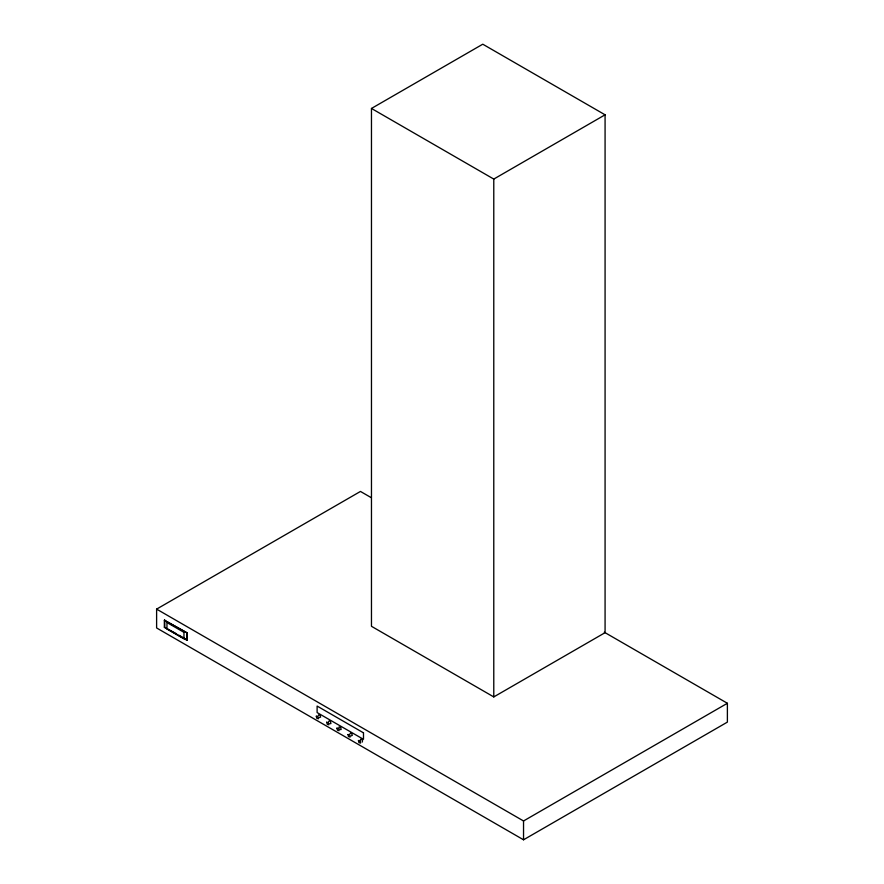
<?xml version="1.0" encoding="UTF-8"?>
<svg xmlns="http://www.w3.org/2000/svg" width="884" height="884" viewBox="0 0 884 884"><rect width="100%" height="100%" fill="white"/><g stroke="black" fill="none" stroke-linecap="round" stroke-linejoin="round"><path stroke-width="1.33" d="M318.196 715.598L318.804 714.802L320.041 715.51L320.649 717.012L319.422 717.631M328.627 721.62L329.235 720.825L330.461 721.532L330.914 723.598L329.854 723.653M349.887 733.897L350.506 733.101L351.733 733.808L352.34 735.311L351.114 735.93M371.468 108.456L482.774 44.2L605.076 114.809L605.076 632.668L493.78 696.923L371.468 626.303L371.468 108.456L493.78 179.076L605.076 114.809M604.28 632.204L727.388 703.277L727.388 722.106L523.538 839.8L156.612 627.96L156.612 609.12L360.462 491.438L371.214 497.648M164.358 620.214L187.264 632.966L186.855 640.237L164.358 627.253L164.358 620.214L187.264 632.966M164.358 627.253L176.601 633.85M156.612 609.12L523.538 820.971L727.388 703.277M362.164 742.129L362.606 740.571L361.545 739.3L360.484 739.344L360.484 740.67M340.075 729.554L341.136 729.51L340.694 727.433L339.014 726.957L339.014 728.272M178.977 635.22L187.264 640.005M523.538 820.971L523.538 839.8M493.78 179.076L493.78 696.923M186.855 633.209L186.855 640.237M164.767 619.982L164.767 627.01M316.317 716.206L316.77 718.272L318.45 718.758L317.997 716.692L316.317 716.206M326.748 722.228L327.202 724.294L328.87 724.781L328.428 722.714L326.748 722.228M336.97 728.129L337.423 730.195L339.102 730.681L338.649 728.615L336.97 728.129M348.02 734.505L348.462 736.571L350.141 737.057L349.688 734.991L348.02 734.505M358.451 740.527L358.893 742.593L360.573 743.079L360.119 741.013L358.451 740.527M363.49 732.836L317.113 706.062L317.113 712.559L363.49 739.333L363.49 732.836M183.96 632.336L166.965 622.535L166.965 629.021L183.96 638.823L183.96 632.336"/></g></svg>
